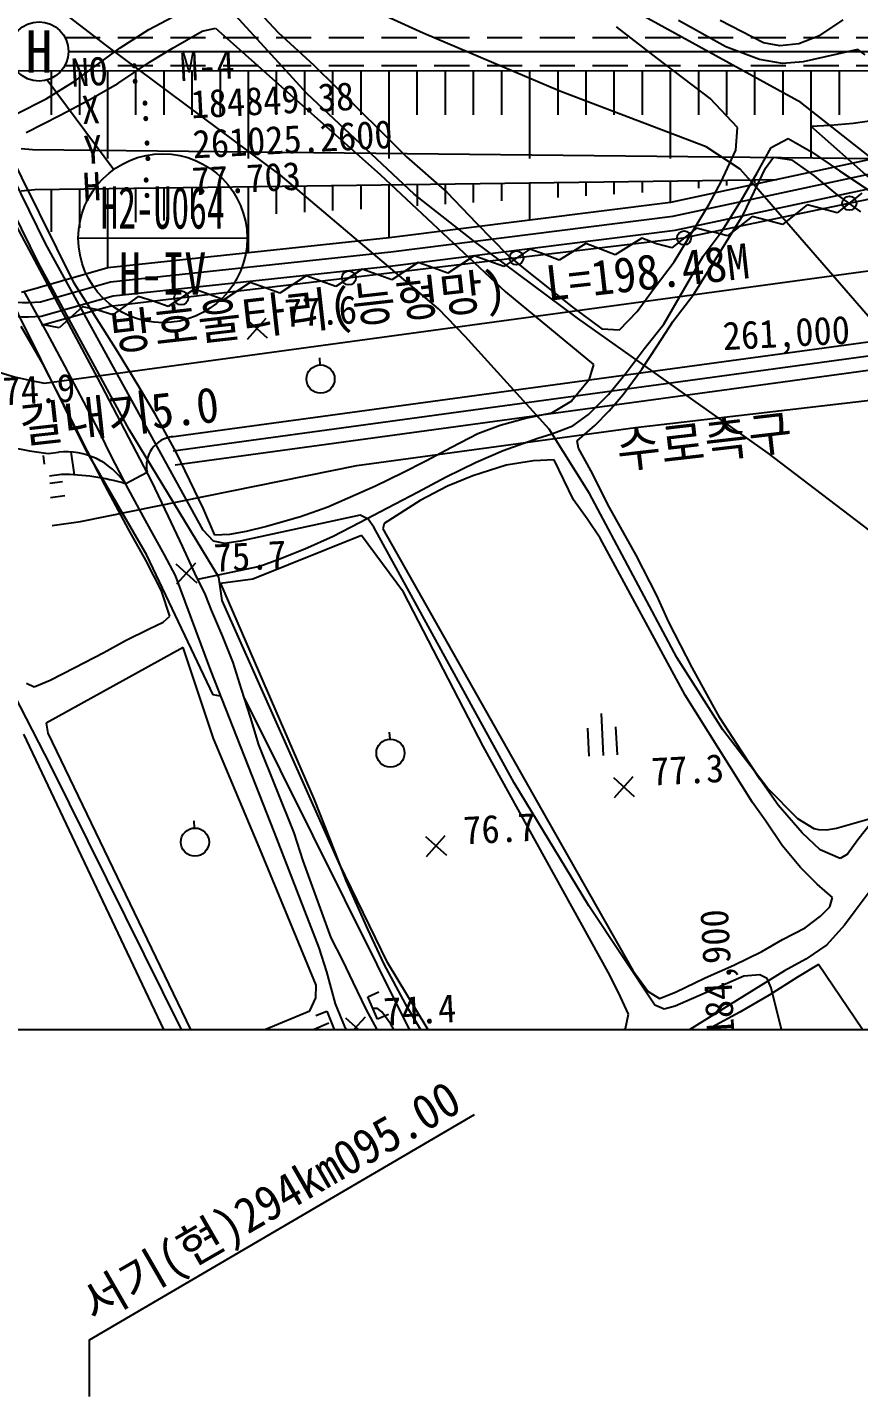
# Model space of a CAD drawing. Header units: millimetres. Extents: x 10470 to 11266, y 1103 to 1809.
# Drawn here: x 11050.3 to 11109.4, y 1364.9 to 1462.2 of the extents above; entities that cross this region are included whole.
import ezdxf
from ezdxf.enums import TextEntityAlignment as Align
from ezdxf.xclip import XClip

# ---------------------------------------------------------------- set-up
doc = ezdxf.new("R2010")
doc.units = ezdxf.units.MM
doc.header["$LTSCALE"] = 10
doc.header["$MEASUREMENT"] = 0
doc.header["$XCLIPFRAME"] = 2
doc.linetypes.add('HIDDEN', pattern=[0.375, 0.25, -0.125])
for name, color, linetype in [('TN-CABL', 4, 'Continuous'), ('TN-MANH', 4, 'Continuous'), ('TZ-BASE', 253, 'Continuous'), ('TZ-CABL', 4, 'Continuous'), ('TZ-LEAL', 1, 'Continuous'), ('TZ-LEAT', 3, 'Continuous')]:
    doc.layers.add(name, color=color, linetype=linetype)
doc.layers.add('TX-PAPR', color=2, linetype='Continuous', plot=False)
doc.styles.add('GR', font='GulimChe.ttf')
doc.styles.add('HANA', font='GulimChe.ttf')
doc.styles.add('굴림체', font='GulimChe.ttf')
doc.linetypes.add('ZIGZAG', pattern='A,0.0001,-0.2,[131,ltypeshp.shx,S=0.2,R=0,X=-0.2,Y=0],-0.4,[131,ltypeshp.shx,S=0.2,R=180,X=0.2,Y=0],-0.2', length=0.8001)

# ---------------------------------------------------------------- blocks, each defined once
blk = doc.blocks.new('JD-DHFDCHG54DXG3XF')
at = {"layer": 'TZ-BASE'}
for p, q in [((514.174, -8.527, 79), (490.532, 17.323, 79)), ((549.25, -9.134, 81), (533.413, -0.416, 81)), ((522.408, -4.215, 80), (515.941, -1.25, 80)), ((499.929, -5.103, 78), (496.044, -2.126, 78)), ((502.909, -3.946, 78.713), (505.931, -2.362, 78.713)), ((510.456, -2.39, 80.159), (512.11, -4.154, 80.159)), ((506.701, -4.06, 77.173), (507.643, -3.845, 77.173)), ((507.643, -3.845, 77.173), (519.368, -14.241, 77.173)), ((539.062, -5.995, 80.159), (536.156, -3.748, 80.159)), ((543.923, -5.172, 82), (540.556, -3.305, 82)), ((546.618, -4.89, 83), (543.534, -3.295, 83)), ((552.237, -3.254, 83), (550.514, -4.419, 83)), ((500.885, -5.258, 78.713), (502.909, -3.946, 78.713)), ((504.642, -5.259, 77.173), (506.701, -4.06, 77.173)), ((512.11, -4.154, 80.159), (514.64, -6.472, 80.159)), ((532.132, -8.316, 80), (522.408, -4.215, 80)), ((550.514, -4.419, 83), (549.121, -4.976, 83)), ((497.687, -7.591, 78.713), (500.885, -5.258, 78.713)), ((512.276, -14.286, 78), (499.929, -5.103, 78)), ((502.96, -6.275, 77.173), (504.642, -5.259, 77.173)), ((546.331, -6.088, 82), (543.923, -5.172, 82)), ((547.765, -5.106, 83), (546.618, -4.89, 83)), ((549.121, -4.976, 83), (547.765, -5.106, 83)), ((553.319, -5.37, 82), (549.427, -6.244, 82)), ((553.826, -5.741, 82), (553.319, -5.37, 82)), ((500.709, -7.792, 77.173), (502.96, -6.275, 77.173)), ((514.64, -6.472, 80.159), (519.4, -11.16, 80.159)), ((542.808, -8.852, 80.159), (539.062, -5.995, 80.159)), ((547.962, -6.354, 82), (546.331, -6.088, 82)), ((549.427, -6.244, 82), (547.962, -6.354, 82)), ((494.356, -6.895), (480.039, -6.89)), ((700, -6.884), (494.349, -6.895)), ((495.626, -8.884, 78.713), (497.687, -7.591, 78.713)), ((496, -10.004), (496, -6.899)), ((498, -10.004), (498, -6.899)), ((500, -13.109), (500, -6.899)), ((502, -10.004), (502, -6.899)), ((504, -10.004), (504, -6.899)), ((506, -10.004), (506, -6.899)), ((508, -10.003), (508, -6.899)), ((510, -13.108), (510, -6.899)), ((512, -10.003), (512, -6.899)), ((514, -10.003), (514, -6.899)), ((516, -10.003), (516, -6.898)), ((518, -10.003), (518, -6.898)), ((520, -13.108), (520, -6.898)), ((522, -10.003), (522, -6.898)), ((524, -10.003), (524, -6.898)), ((526, -10.003), (526, -6.898)), ((528, -10.003), (528, -6.898)), ((530, -13.108), (530, -6.898)), ((532, -10.003), (532, -6.898)), ((534, -10.003), (534, -6.898)), ((536, -10.003), (536, -6.898)), ((538, -10.003), (538, -6.898)), ((540, -13.107), (540, -6.898)), ((542, -10.003), (542, -6.898)), ((544, -10.002), (544, -6.898)), ((546, -10.002), (546, -6.898)), ((548, -10.002), (548, -6.898)), ((550, -13.107), (550, -6.898)), ((552, -10.002), (552, -6.897)), ((498.668, -8.954, 77.173), (500.709, -7.792, 77.173)), ((521.772, -15.651, 79), (514.174, -8.527, 79)), ((542.537, -12.29, 80), (532.132, -8.316, 80)), ((495.586, -19.2, 77), (490.662, -9.176, 77)), ((493.455, -9.97, 78.713), (495.626, -8.884, 78.713)), ((496.609, -10.04, 77.173), (498.668, -8.954, 77.173)), ((544.759, -10.9, 80.159), (542.808, -8.852, 80.159)), ((561.785, -18.982, 81), (549.25, -9.134, 81)), ((494.192, -11.254, 77.173), (496.609, -10.04, 77.173)), ((551.335, -10.744, 81.305), (552.97, -10.591, 81.305)), ((552.97, -10.591, 81.305), (554.795, -10.329, 81.305)), ((519.4, -11.16, 80.159), (521.239, -12.983, 80.159)), ((544.648, -12.515, 80.159), (544.759, -10.9, 80.159)), ((549.962, -10.804, 81.305), (551.335, -10.744, 81.305)), ((554.317, -14.662, 81.305), (549.962, -10.804, 81.305)), ((498.465, -33.852, 75), (487.874, -12.592, 75)), ((497.611, -21.977, 77.173), (492.645, -11.971, 77.173)), ((493.845, -12.402), (494.649, -12.467)), ((494.649, -12.467), (554.542, -13.107)), ((560, -11.936), (540.001, -16.227)), ((544.946, -13.879, 80), (542.537, -12.29, 80)), ((543.591, -14.776, 80.159), (544.648, -12.515, 80.159)), ((546.149, -14.13, 81.785), (547.145, -12.337, 81.785)), ((547.145, -12.337, 81.785), (548.354, -11.692, 81.785)), ((548.354, -11.692, 81.785), (550.015, -12.63, 81.785)), ((550.015, -12.63, 81.785), (552.012, -13.985, 81.785)), ((521.239, -12.983, 80.159), (524.106, -15.511, 80.159)), ((540.169, -17.213), (560.206, -12.915)), ((546.738, -13.794, 80.009), (547.328, -13.012, 80.009)), ((547.328, -13.012, 80.009), (548.604, -13.213, 80.009)), ((548.604, -13.213, 80.009), (550.208, -14.338, 80.009)), ((495.067, -20.545, 76), (491.853, -14.024, 76)), ((523.502, -23.787, 78), (512.276, -14.286, 78)), ((519.368, -14.241, 77.173), (528.278, -22.58, 77.173)), ((540.336, -18.2), (560.411, -13.893)), ((545.905, -14.935, 80), (544.946, -13.879, 80)), ((545.021, -16.09, 81.785), (546.149, -14.13, 81.785)), ((545.163, -17.121, 80.009), (546.738, -13.794, 80.009)), ((550.208, -14.338, 80.009), (551.753, -15.631, 80.009)), ((552.012, -13.985, 81.785), (554.119, -15.397, 81.785)), ((493.849, -15.402), (494.799, -15.304)), ((494.799, -15.304), (547.545, -14.608)), ((495.507, -29.07), (599.016, -14.954)), ((496.001, -18.32), (496.001, -15.289)), ((498.001, -18.034), (498.001, -15.262)), ((500.001, -20.888), (500.001, -15.236)), ((502.001, -17.632), (502.001, -15.209)), ((504.001, -17.516), (504.001, -15.183)), ((506.001, -17.399), (506.001, -15.157)), ((508.001, -17.282), (508.001, -15.13)), ((510.001, -19.818), (510.001, -15.104)), ((512.001, -17.049), (512.001, -15.077)), ((514.001, -16.933), (514.001, -15.051)), ((516.001, -16.816), (516.001, -15.025)), ((518.001, -16.7), (518.001, -14.998)), ((520.001, -18.747), (520.001, -14.972)), ((522.001, -16.466), (522.001, -14.945)), ((524.001, -16.35), (524.001, -14.919)), ((524.106, -15.511, 80.159), (526.206, -17.712, 80.159)), ((526.001, -16.233), (526.001, -14.893)), ((528.001, -16.117), (528.001, -14.866)), ((530.001, -17.487), (530.001, -14.84)), ((532.001, -15.884), (532.001, -14.813)), ((534.001, -15.767), (534.001, -14.787)), ((536.001, -15.651), (536.001, -14.761)), ((538.001, -15.534), (538.001, -14.734)), ((540.001, -16.227), (540.001, -14.708)), ((542.001, -15.221), (542.001, -14.681)), ((542.748, -16.364, 80.159), (543.591, -14.776, 80.159)), ((544.001, -15.025), (544.001, -14.655)), ((561.804, -33.261, 80), (545.905, -14.935, 80)), ((546.001, -14.829), (546.001, -14.608)), ((540.001, -16.227), (520.001, -18.747)), ((525.976, -18.948, 79), (521.772, -15.651, 79)), ((541.2, -18.902, 80.159), (542.748, -16.364, 80.159)), ((543.664, -18.255, 81.785), (545.021, -16.09, 81.785)), ((549.718, -16.408), (547.965, -17.797)), ((550.799, -16.692), (549.718, -16.408)), ((551.753, -15.631, 80.009), (553.505, -16.89, 80.009)), ((553.606, -15.58), (551.854, -16.969)), ((520.117, -19.741), (540.169, -17.213)), ((541.648, -22.757, 80.009), (545.163, -17.121, 80.009)), ((545.803, -17.228), (544.05, -18.617)), ((546.884, -17.512), (545.803, -17.228)), ((551.854, -16.969), (550.773, -16.685)), ((499.282, -28.722, 78.987), (493.498, -17.897, 78.987)), ((520.233, -20.734), (540.336, -18.2)), ((526.206, -17.712, 80.159), (528.436, -19.989, 80.159)), ((541.84, -18.059), (540.088, -19.448)), ((542.921, -18.343), (541.84, -18.059)), ((542.312, -20.044, 81.785), (543.664, -18.255, 81.785)), ((544.05, -18.617), (542.969, -18.333)), ((547.965, -17.797), (546.884, -17.512)), ((506.771, -39.519, 77), (495.586, -19.2, 77)), ((520.001, -18.747), (500.001, -20.888)), ((533.379, -24.456, 79), (525.976, -18.948, 79)), ((533.981, -19.151), (532.088, -20.341)), ((535.025, -19.552), (533.981, -19.151)), ((537.962, -18.763), (536.069, -19.952)), ((539.006, -19.163), (537.962, -18.763)), ((540.088, -19.448), (539.006, -19.163)), ((540.245, -20.451, 80.159), (541.2, -18.902, 80.159)), ((500.193, -21.873), (520.117, -19.741)), ((526.034, -20.021), (524.166, -21.25)), ((527.086, -20.399), (526.034, -20.021)), ((528.138, -20.778), (527.086, -20.399)), ((530.006, -19.548), (528.138, -20.778)), ((528.436, -19.989, 80.159), (529.665, -20.998, 80.159)), ((531.058, -19.927), (530.006, -19.548)), ((532.088, -20.341), (531.044, -19.94)), ((536.069, -19.952), (535.025, -19.552)), ((539.519, -24.879, 81.785), (542.312, -20.044, 81.785)), ((501.505, -32.361, 76), (495.067, -20.545, 76)), ((500.001, -20.888), (495.152, -22.273)), ((500.385, -22.858), (520.233, -20.734)), ((504.508, -32.888), (592.507, -20.888)), ((518.067, -20.982), (516.199, -22.211)), ((519.119, -21.36), (518.067, -20.982)), ((520.194, -21.723), (519.142, -21.345)), ((522.062, -20.494), (520.194, -21.723)), ((523.114, -20.872), (522.062, -20.494)), ((524.166, -21.25), (523.114, -20.872)), ((529.665, -20.998, 80.159), (533.017, -23.662, 80.159)), ((538.836, -22.314, 80.159), (540.245, -20.451, 80.159)), ((495.166, -22.266), (493.858, -22.639)), ((495.205, -23.297), (500.193, -21.873)), ((498.942, -24.057, 77.173), (497.611, -21.977, 77.173)), ((510.123, -21.927), (508.255, -23.157)), ((511.175, -22.306), (510.123, -21.927)), ((512.227, -22.684), (511.175, -22.306)), ((514.095, -21.455), (512.227, -22.684)), ((515.147, -21.833), (514.095, -21.455)), ((516.199, -22.211), (515.147, -21.833)), ((537.635, -23.973, 80.159), (538.836, -22.314, 80.159)), ((493.994, -22.505, 72.469), (495.672, -25.509, 72.469)), ((495.259, -24.322), (500.385, -22.858)), ((502.165, -22.915), (500.348, -24.218)), ((503.231, -23.251), (502.165, -22.915)), ((504.283, -23.63), (503.231, -23.251)), ((506.151, -22.4), (504.283, -23.63)), ((507.203, -22.778), (506.151, -22.4)), ((508.255, -23.157), (507.203, -22.778)), ((528.278, -22.58, 77.173), (534.515, -27.754, 77.173)), ((540.182, -24.676, 80.009), (541.648, -22.757, 80.009)), ((498.188, -23.647), (496.531, -25.149)), ((499.286, -23.86), (498.188, -23.647)), ((500.679, -26.818, 77.173), (498.942, -24.057, 77.173)), ((500.348, -24.218), (499.281, -23.882)), ((504.643, -33.879), (581.086, -23.455)), ((525.406, -25.755, 78), (523.502, -23.787, 78)), ((533.017, -23.662, 80.159), (535.105, -25.225, 80.159)), ((536.382, -25.275, 80.159), (537.635, -23.973, 80.159)), ((495.373, -27.701, 75.295), (493.842, -25.037, 75.295)), ((496.531, -25.149), (495.434, -24.937)), ((504.778, -34.87), (580.961, -24.481)), ((509.851, -24.525, 77.626), (511.337, -25.863, 77.626)), ((509.924, -25.937, 77.626), (511.263, -24.451, 77.626)), ((546.943, -34.038, 79), (533.379, -24.456, 79)), ((535.105, -25.225, 80.159), (536.382, -25.275, 80.159)), ((538.129, -26.631, 81.785), (539.519, -24.879, 81.785)), ((539.037, -26.411, 80.009), (540.182, -24.676, 80.009)), ((495.672, -25.509, 72.469), (496.925, -27.851, 72.469)), ((531.37, -32.351, 78), (525.406, -25.755, 78)), ((502.156, -29.237, 77.173), (500.679, -26.818, 77.173)), ((536.834, -28.345, 81.785), (538.129, -26.631, 81.785)), ((537.949, -28.071, 80.009), (539.037, -26.411, 80.009)), ((497.766, -32.366, 75.295), (495.373, -27.701, 75.295)), ((496.925, -27.851, 72.469), (498.27, -30.401, 72.469)), ((515.045, -27.285, 80.816), (515.071, -27.784, 80.816)), ((534.515, -27.754, 77.173), (534.184, -28.859, 77.173)), ((536.635, -29.879, 80.009), (537.949, -28.071, 80.009)), ((503.131, -36.05, 78.987), (499.282, -28.722, 78.987)), ((534.184, -28.859, 77.173), (532.948, -30.348, 77.173)), ((535.579, -29.872, 81.785), (536.834, -28.345, 81.785)), ((503.411, -31.354, 77.173), (502.156, -29.237, 77.173)), ((534.173, -31.303, 81.785), (535.579, -29.872, 81.785)), ((535.626, -31.052, 80.009), (536.635, -29.879, 80.009)), ((537.513, -32.223), (557.383, -29.917)), ((537.513, -32.223), (557.383, -29.917)), ((498.27, -30.401, 72.469), (499.411, -32.573, 72.469)), ((532.948, -30.348, 77.173), (531.548, -31.216, 77.173)), ((534.62, -32.093, 80.009), (535.626, -31.052, 80.009)), ((504.867, -33.98, 77.173), (503.411, -31.354, 77.173)), ((527.896, -32.08, 77.173), (526.312, -32.664, 77.173)), ((529.78, -31.555, 77.173), (527.896, -32.08, 77.173)), ((531.548, -31.216, 77.173), (529.78, -31.555, 77.173)), ((531.567, -32.685, 81.785), (533.056, -32.1, 81.785)), ((533.056, -32.1, 81.785), (534.173, -31.303, 81.785)), ((533.369, -33.17, 80.009), (534.62, -32.093, 80.009)), ((499.312, -35.387, 75.295), (497.766, -32.366, 75.295)), ((499.411, -32.573, 72.469), (500.22, -34.234, 72.469)), ((507.887, -42.87, 76), (501.505, -32.361, 76)), ((517.696, -34.925), (537.513, -32.223)), ((517.696, -34.925), (537.513, -32.223)), ((526.312, -32.664, 77.173), (524.424, -33.64, 77.173)), ((528.098, -33.87, 81.785), (530.568, -32.975, 81.785)), ((530.568, -32.975, 81.785), (531.567, -32.685, 81.785)), ((534.236, -36.907, 78), (531.37, -32.351, 78)), ((495.768, -34.08), (496.501, -33.98)), ((497.38, -33.965), (497.602, -35.589)), ((502.77, -41.3, 75), (498.465, -33.852, 75)), ((506.797, -38.001, 77.173), (504.867, -33.98, 77.173)), ((524.424, -33.64, 77.173), (522.61, -34.616, 77.173)), ((526.173, -34.676, 81.785), (528.098, -33.87, 81.785)), ((533.457, -33.697, 80.009), (533.369, -33.17, 80.009)), ((534.342, -35.284, 80.009), (533.457, -33.697, 80.009)), ((560.245, -44.213, 79), (546.943, -34.038, 79)), ((495.397, -34.223), (495.481, -34.838)), ((498.055, -38.915), (517.696, -34.925)), ((498.055, -38.915), (517.696, -34.925)), ((500.22, -34.234, 72.469), (501.435, -36.595, 72.469)), ((522.61, -34.616, 77.173), (520.93, -35.463, 77.173)), ((524.04, -35.724, 81.785), (526.173, -34.676, 81.785)), ((528.317, -34.902, 77.473), (525.943, -35.647, 77.473)), ((530.255, -34.583, 77.473), (528.317, -34.902, 77.473)), ((531.721, -34.524, 77.473), (530.255, -34.583, 77.473)), ((533.1, -37.356, 77.473), (531.721, -34.524, 77.473)), ((496.717, -35.566), (495.852, -35.688)), ((500.012, -36.746, 75.295), (499.312, -35.387, 75.295)), ((501.241, -36.219, 33.982), (502.792, -35.405, 78.987)), ((520.93, -35.463, 77.173), (519.023, -36.401, 77.173)), ((522.019, -36.811, 81.785), (524.04, -35.724, 81.785)), ((525.943, -35.647, 77.473), (524.151, -36.398, 77.473)), ((535.649, -37.909, 80.009), (534.342, -35.284, 80.009)), ((495.878, -36.189), (496.787, -36.061)), ((501.504, -39.504, 75.295), (500.012, -36.746, 75.295)), ((501.435, -36.595, 72.469), (502.651, -38.825, 72.469)), ((504.307, -38.56, 78.987), (503.131, -36.05, 78.987)), ((519.023, -36.401, 77.173), (515.646, -37.887, 77.173)), ((519.885, -37.935, 81.785), (522.019, -36.811, 81.785)), ((524.151, -36.398, 77.473), (522.206, -37.411, 77.473)), ((540.451, -48.56, 78), (534.236, -36.907, 78)), ((495.955, -56.257, 74), (486.372, -37.713, 74)), ((495.931, -37.192), (496.936, -37.05)), ((515.646, -37.887, 77.173), (513.704, -38.58, 77.173)), ((517.883, -38.965, 81.785), (519.885, -37.935, 81.785)), ((522.206, -37.411, 77.473), (519.634, -39.036, 77.473)), ((534.062, -38.718, 77.473), (533.1, -37.356, 77.473)), ((537.548, -41.29, 80.009), (535.649, -37.909, 80.009)), ((502.651, -38.825, 72.469), (503.997, -41.262, 72.469)), ((505.318, -40.656, 78.987), (504.307, -38.56, 78.987)), ((507.605, -39.869, 77.173), (506.797, -38.001, 77.173)), ((517.93, -38.462, 77), (509.395, -40.291, 77)), ((513.704, -38.58, 77.173), (511.274, -39.249, 77.173)), ((518.51, -38.728, 77), (517.93, -38.462, 77)), ((518.901, -39.308, 77), (518.51, -38.728, 77)), ((534.987, -40.08, 77.473), (534.062, -38.718, 77.473)), ((496.035, -39.191), (498.055, -38.915)), ((496.035, -39.191), (498.055, -38.915)), ((502.703, -41.659, 75.295), (501.504, -39.504, 75.295)), ((507.516, -40.292, 77), (506.771, -39.519, 77)), ((508.638, -39.824, 77.173), (507.605, -39.869, 77.173)), ((509.824, -39.611, 77.173), (508.638, -39.824, 77.173)), ((511.274, -39.249, 77.173), (509.824, -39.611, 77.173)), ((516.013, -39.941, 81.785), (517.883, -38.965, 81.785)), ((528.892, -57.478, 77), (518.901, -39.308, 77)), ((519.634, -39.036, 77.473), (519.554, -39.43, 77.473)), ((519.554, -39.43, 77.473), (530.859, -59.421, 77.473)), ((506.18, -42.581, 78.987), (505.318, -40.656, 78.987)), ((508.32, -40.462, 77), (507.516, -40.292, 77)), ((509.395, -40.291, 77), (508.32, -40.462, 77)), ((518.029, -39.903, 76.778), (510.314, -42.997, 76.778)), ((512.164, -41.591, 81.785), (514.012, -40.841, 81.785)), ((514.012, -40.841, 81.785), (516.013, -39.941, 81.785)), ((521.01, -43.934, 76.778), (518.029, -39.903, 76.778)), ((541.032, -51.244, 77.473), (534.987, -40.08, 77.473)), ((503.806, -43.83, 75.295), (502.703, -41.659, 75.295)), ((507.499, -51.212, 75), (502.77, -41.3, 75)), ((503.997, -41.262, 72.469), (504.789, -42.735, 72.469)), ((510.807, -42.066, 81.785), (512.164, -41.591, 81.785)), ((539.021, -44.16, 80.009), (537.548, -41.29, 80.009)), ((504.789, -42.735, 72.469), (507.291, -49.486, 72.469)), ((504.842, -41.92, 75.71), (506.328, -43.259, 75.71)), ((504.916, -43.333, 75.71), (506.254, -41.847, 75.71)), ((506.953, -44.11, 78.987), (506.18, -42.581, 78.987)), ((506.397, -43.009, 81.785), (510.807, -42.066, 81.785)), ((508.116, -44.523, 76), (507.887, -42.87, 76)), ((510.314, -42.997, 76.778), (508.019, -43.311, 76.778)), ((508.019, -43.311, 76.778), (514.64, -58.612, 76.778)), ((504.408, -45.62, 75.295), (503.806, -43.83, 75.295)), ((507.374, -45.204, 78.987), (506.953, -44.11, 78.987)), ((516.439, -63.188, 76), (508.116, -44.523, 76)), ((526.699, -54.906, 76.778), (521.01, -43.934, 76.778)), ((539.883, -46.067, 80.009), (539.021, -44.16, 80.009)), ((503.934, -46.047, 75.295), (504.408, -45.62, 75.295)), ((508.143, -47.034, 78.987), (507.374, -45.204, 78.987)), ((501.253, -47.353, 75.295), (502.934, -46.525, 75.295)), ((502.934, -46.525, 75.295), (503.934, -46.047, 75.295)), ((541.54, -49.277, 80.009), (539.883, -46.067, 80.009)), ((499.704, -48.22, 75.295), (501.253, -47.353, 75.295)), ((508.913, -48.921, 78.987), (508.143, -47.034, 78.987)), ((505.361, -47.847, 74.656), (495.613, -53.229, 74.656)), ((497.664, -49.288, 75.295), (499.704, -48.22, 75.295)), ((507.51, -54.311, 74.656), (505.361, -47.847, 74.656)), ((543.718, -53.707, 78), (540.451, -48.56, 78)), ((495.908, -50.171, 75.295), (497.664, -49.288, 75.295)), ((507.291, -49.486, 72.469), (511.829, -61.01, 72.469)), ((509.513, -50.805, 78.987), (508.913, -48.921, 78.987)), ((543.513, -52.847, 80.009), (541.54, -49.277, 80.009)), ((494.215, -50.397, 75.295), (494.758, -50.647, 75.295)), ((494.758, -50.647, 75.295), (495.908, -50.171, 75.295)), ((508.015, -51.325, 75), (507.499, -51.212, 75)), ((510.131, -52.803, 78.987), (509.513, -50.805, 78.987)), ((509.974, -51.957, 75), (509.715, -51.458, 75)), ((545.835, -58.863, 77.473), (541.032, -51.244, 77.473)), ((523.578, -79.272, 75), (509.974, -51.957, 75)), ((495.613, -53.229, 74.656), (495.737, -53.945, 74.656)), ((510.73, -54.781, 78.987), (510.131, -52.803, 78.987)), ((535.064, -52.539, 77.642), (535.221, -55.535, 77.642)), ((536.219, -55.483, 77.642), (536.115, -53.485, 77.642)), ((545.047, -55.23, 80.009), (543.513, -52.847, 80.009)), ((505.237, -77.635, 74.018), (494.027, -54.02, 74.018)), ((495.737, -53.945, 74.656), (506.399, -76.107, 74.656)), ((510.937, -62.481, 74.656), (507.51, -54.311, 74.656)), ((520.009, -53.863, 77.023), (520.036, -54.362, 77.023)), ((534.222, -55.587, 77.642), (534.118, -53.59, 77.642)), ((546.903, -57.844, 78), (543.718, -53.707, 78)), ((513.238, -61.025, 78.987), (510.73, -54.781, 78.987)), ((535.567, -70.927, 76.778), (526.699, -54.906, 76.778)), ((546.378, -57.234, 80.009), (545.047, -55.23, 80.009)), ((505.998, -76.552, 74), (495.955, -56.257, 74)), ((535.937, -57.102, 77.25), (537.423, -58.441, 77.25)), ((536.011, -58.515, 77.25), (537.349, -57.029, 77.25)), ((547.655, -59.07, 80.009), (546.378, -57.234, 80.009)), ((534.188, -66.209, 77), (528.892, -57.478, 77)), ((549.044, -60.036, 78), (546.903, -57.844, 78)), ((514.64, -58.612, 76.778), (515.811, -61.536, 76.778)), ((546.779, -60.206, 77.473), (545.835, -58.863, 77.473)), ((549.362, -61.023, 80.009), (547.655, -59.07, 80.009)), ((556.753, -59.285, 78), (551.8, -60.718, 78)), ((555.585, -58.646, 80.009), (553.302, -61.514, 80.009)), ((506.114, -60.183, 75.013), (506.14, -60.683, 75.013)), ((530.859, -59.421, 77.473), (537.314, -70.813, 77.473)), ((547.944, -61.928, 77.473), (546.779, -60.206, 77.473)), ((550.209, -60.742, 78), (549.044, -60.036, 78)), ((511.829, -61.01, 72.469), (514.992, -69.195, 72.469)), ((513.874, -63.003, 78.987), (513.238, -61.025, 78.987)), ((522.577, -61.283, 76.687), (524.063, -62.621, 76.687)), ((522.651, -62.695, 76.687), (523.989, -61.209, 76.687)), ((550.646, -62.238, 80.009), (549.362, -61.023, 80.009)), ((550.542, -60.803, 78), (550.209, -60.742, 78)), ((551.084, -60.845, 78), (550.542, -60.803, 78)), ((551.8, -60.718, 78), (551.084, -60.845, 78)), ((515.811, -61.536, 76.778), (516.927, -64.402, 76.778)), ((549.243, -63.481, 77.473), (547.944, -61.928, 77.473)), ((552.067, -62.853, 80.009), (550.646, -62.238, 80.009)), ((553.302, -61.514, 80.009), (552.577, -62.54, 80.009)), ((514.802, -71.856, 74.656), (510.937, -62.481, 74.656)), ((515.883, -68.491, 78.987), (513.874, -63.003, 78.987)), ((519.877, -70.24, 76), (516.439, -63.188, 76)), ((552.577, -62.54, 80.009), (552.067, -62.853, 80.009)), ((550.414, -64.677, 77.473), (549.243, -63.481, 77.473)), ((516.927, -64.402, 76.778), (518.45, -67.874, 76.778)), ((551.512, -65.609, 77.473), (550.414, -64.677, 77.473)), ((554.408, -64.856, 74.085), (553.131, -66.571, 74.085)), ((551.317, -66.283, 77.473), (551.512, -65.609, 77.473)), ((538.886, -73.278, 77), (534.188, -66.209, 77)), ((549.573, -67.786, 77.473), (550.653, -66.934, 77.473)), ((550.653, -66.934, 77.473), (551.317, -66.283, 77.473)), ((553.131, -66.571, 74.085), (552.37, -67.577, 74.085)), ((497.774, -81.397, 73), (486.718, -67.662, 73)), ((518.45, -67.874, 76.778), (519.608, -70.347, 76.778)), ((547.949, -68.615, 77.473), (549.573, -67.786, 77.473)), ((552.37, -67.577, 74.085), (551.115, -68.991, 74.085)), ((516.693, -70.096, 78.987), (515.883, -68.491, 78.987)), ((546.494, -69.445, 77.473), (547.949, -68.615, 77.473)), ((551.115, -68.991, 74.085), (549.621, -69.991, 74.085)), ((514.992, -69.195, 72.469), (515.539, -70.891, 72.469)), ((544.493, -70.438, 77.473), (546.494, -69.445, 77.473)), ((549.621, -69.991, 74.085), (548.109, -70.82, 74.085)), ((515.539, -70.891, 72.469), (516.153, -73.17, 72.469)), ((517.446, -71.644, 78.987), (516.693, -70.096, 78.987)), ((519.608, -70.347, 76.778), (521.137, -73.18, 76.778)), ((522.705, -74.901, 76), (519.877, -70.24, 76)), ((536.303, -72.362, 76.778), (535.567, -70.927, 76.778)), ((548.109, -70.82, 74.085), (537.087, -77.654, 74.085)), ((537.314, -70.813, 77.473), (538.407, -72.309, 77.473)), ((542.455, -71.318, 77.473), (544.493, -70.438, 77.473)), ((550.523, -70.369, 77.229), (549.03, -71.274, 77.229)), ((555.739, -78.106, 77.229), (550.523, -70.369, 77.229)), ((514.793, -72.757, 74.656), (514.802, -71.856, 74.656)), ((518.365, -73.55, 78.987), (517.446, -71.644, 78.987)), ((545.199, -71.21, 77), (540.319, -73.337, 77)), ((540.36, -72.348, 77.473), (542.455, -71.318, 77.473)), ((546.346, -71.108, 77), (545.199, -71.21, 77)), ((546.876, -71.378, 77), (546.346, -71.108, 77)), ((547.147, -72.047, 77), (546.876, -71.378, 77)), ((549.03, -71.274, 77.229), (547.007, -72.549, 77.229)), ((514.37, -73.673, 74.656), (514.793, -72.757, 74.656)), ((518.483, -72.667, 74.085), (519.266, -72.329, 74.085)), ((519.172, -74.267, 74.085), (518.483, -72.667, 74.085)), ((537.019, -73.91, 76.778), (536.303, -72.362, 76.778)), ((538.407, -72.309, 77.473), (539.21, -72.787, 77.473)), ((539.21, -72.787, 77.473), (540.36, -72.348, 77.473)), ((547.007, -72.549, 77.229), (544.928, -73.767, 77.229)), ((548.547, -77.572, 77), (547.147, -72.047, 77)), ((507.522, -76.513, 74.656), (514.37, -73.673, 74.656)), ((514.777, -74.013, 70), (515.568, -73.692, 70)), ((515.568, -73.692, 70), (516.222, -75.306, 70)), ((516.153, -73.17, 72.469), (516.831, -74.774, 72.469)), ((519.213, -75.137, 78.987), (518.365, -73.55, 78.987)), ((519.174, -73.503, 74.085), (518.841, -73.499, 74.085)), ((519.956, -73.929, 74.085), (519.172, -74.267, 74.085)), ((519.471, -73.75, 74.085), (519.174, -73.503, 74.085)), ((520.119, -74.62, 74.085), (519.471, -73.75, 74.085)), ((521.137, -73.18, 76.778), (522.429, -75.354, 76.778)), ((536.802, -74.922, 76.778), (537.019, -73.91, 76.778)), ((539.544, -73.556, 77), (538.886, -73.278, 77)), ((540.319, -73.337, 77), (539.544, -73.556, 77)), ((544.928, -73.767, 77.229), (542.378, -75.149, 77.229)), ((515.706, -74.555, 73.164), (514.215, -75.198, 73.164)), ((516.831, -74.774, 72.469), (517.698, -76.305, 72.469)), ((516.902, -74.164, 74.414), (518.388, -75.503, 74.414)), ((516.976, -75.577, 74.414), (518.314, -74.091, 74.414)), ((520.911, -76.132, 74.085), (520.119, -74.62, 74.085)), ((525.021, -78.134, 76), (522.705, -74.901, 76)), ((535.609, -75.811, 76.778), (536.802, -74.922, 76.778))]:
    blk.add_line(p, q, dxfattribs=at)
at = {"layer": 'TZ-BASE', "ltscale": 0.2}
for p, q in [((564.148, -13.894), (540.891, -18.768)), ((540.891, -18.768), (500.151, -23.618)), ((500.151, -23.618), (495.293, -24.976))]:
    blk.add_line(p, q, dxfattribs=at)
at = {"layer": 'TZ-BASE'}
for centre, radius in [((552.709, -16.292), 0.5), ((540.964, -18.753), 0.5), ((529.049, -20.178), 0.5), ((517.133, -21.596), 0.5), ((505.217, -23.015), 0.5), ((515.123, -28.783, 80.816), 1), ((520.088, -55.361, 77.023), 1), ((506.193, -61.681, 75.013), 1)]:
    blk.add_circle(centre, radius, dxfattribs=at)
for centre, radius, start, end in [((499.399, -4.995), 29.311, 181.05952, 262.88463), ((499.537, -4.953), 24.451, 181.3541, 260.51304), ((494.145, -6.807), 17.551, 180.26671, 273.63864), ((494.103, -6.826), 16.509, 180.21889, 273.82916), ((504.837, -34.956), 2.094, 96.49741, 192.37446), ((497.026, -39.007), 5.054, 33.48065, 95.96527), ((496.743, -51.376), 15.811, 73.47129, 90.0962)]:
    blk.add_arc(centre, radius, start, end, dxfattribs=at)
at = {"layer": 'TZ-BASE', "style": 'HANA'}
for s, height, rotation, p in [('NO :  M-4     ', 2, 2.9893, (497.43, -8.017, 77.703)), ('X  :  184849.38', 2, 2.9893, (498.189, -10.668, 77.703)), ('Y  :  261025.2600', 2, 2.9893, (498.337, -13.506, 77.703)), ('H  :  77.703', 2, 2.9893, (498.272, -16.131, 77.703)), ('L=198.48M', 2.5, 6.43029, (531.278, -23.228)), ('방호울타리(능형망)', 2.5, 6.43029, (500.288, -26.747)), ('77.6', 2, 2.9893, (512.591, -25.09, 77.626)), ('261,000', 2, 2.9893, (543.761, -26.729)), ('74.9', 2, 2.9893, (492.568, -30.646, 74.94)), ('길내기5.0', 2.5, 6.27869, (493.842, -33.353)), ('수로측구', 2.5, 6.55284, (536.313, -35.149)), ('75.7', 2, 2.9893, (507.582, -42.485, 75.71)), ('77.3', 2, 2.9893, (538.677, -57.667, 77.25)), ('76.7', 2, 2.9893, (525.317, -61.848, 76.687)), ('74.4', 2, 2.9893, (519.642, -74.729, 74.414))]:
    blk.add_text(s, height=height, rotation=rotation, dxfattribs=at).set_placement(p)
blk.add_text('184,900', height=2, rotation=92.9893, dxfattribs=at).set_placement((544.073, -66.411), align=Align.RIGHT)

msp = doc.modelspace()

# ---------------------------------------------------------------- linework, layer by layer
at = {"layer": 'TN-CABL', "linetype": 'ZIGZAG', "ltscale": 0.5, "elevation": 67.648}
msp.add_lwpolyline([(11053.223, 1460.447), (11194.008, 1460.453)], dxfattribs=at)
at = {"layer": 'TN-MANH'}
msp.add_circle((11051.123, 1460.447, 67.648), 2.1, dxfattribs=at)
at = {"layer": 'TX-PAPR', "elevation": 67.648, "flags": 128}
msp.add_lwpolyline([(10556.015, 1390.953), (11256.015, 1390.953), (11256.015, 1540.953), (10556.015, 1540.953), (10556.015, 1390.953)], dxfattribs=at)
at = {"layer": 'TZ-BASE'}
for p, q in [((11051.703, 1458.429, 67.648), (11056.438, 1452.06, 67.648)), ((11065.916, 1447.179, 67.648), (11053.916, 1447.164, 67.648))]:
    msp.add_line(p, q, dxfattribs=at)
msp.add_circle((11059.916, 1447.172, 67.648), 6, dxfattribs=at)
at = {"layer": 'TZ-CABL', "linetype": 'HIDDEN', "elevation": 67.648}
for points in [[(11052.969, 1461.447), (11194.261, 1461.453)], [(11053.223, 1460.447), (11194.008, 1460.453)], [(11052.969, 1459.447), (11194.261, 1459.453)]]:
    msp.add_lwpolyline(points, dxfattribs=at)
at = {"layer": 'TZ-LEAL'}
msp.add_lwpolyline([(11082.066, 1384.896), (11054.685, 1368.871), (11054.685, 1364.871)], dxfattribs=at)

# ---------------------------------------------------------------- block references
at = {"layer": 'TZ-BASE'}
ref = msp.add_blockref('JD-DHFDCHG54DXG3XF', (10556.015, 1465.953, 67.648), dxfattribs=at)
XClip(ref).set_block_clipping_path([(-0.0000000003, -74.9999999998), (700.0000000003, 75.0000000023)])

# ---------------------------------------------------------------- texts
at = {"layer": 'TN-MANH', "linetype": 'ByBlock', "style": 'GR'}
msp.add_text('H', height=3, rotation=0.0703, dxfattribs=at).set_placement((11051.123, 1460.447, 67.648), align=Align.MIDDLE)
at = {"layer": 'TZ-BASE', "style": 'GR'}
for s, width, p in [('H2-U064', 0.65, (11059.904, 1449.332, 67.648)), ('H-IV', 0.8, (11059.91, 1444.672, 67.648))]:
    msp.add_text(s, height=3, rotation=0.0703, dxfattribs=dict(at, width=width)).set_placement(p, align=Align.MIDDLE)
at = {"layer": 'TZ-LEAT', "style": '굴림체'}
msp.add_text('서기(현)294km095.00', height=2.5, rotation=30, dxfattribs=at).set_placement((11068.179, 1377.664), align=Align.CENTER)

doc.saveas('drawing.dxf')
